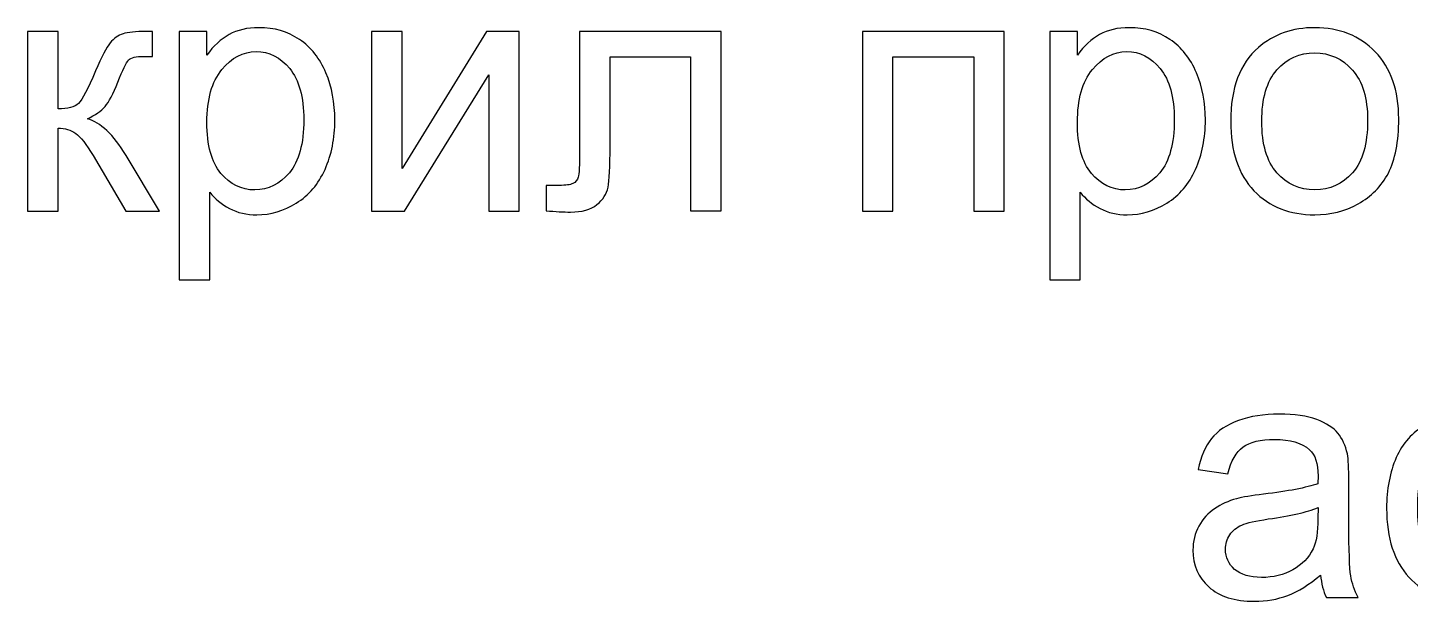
# Model space of a CAD drawing. Header units: millimetres. Extents: x 395 to 1406, y -158 to 315.
# Drawn here: x 920.93 to 954.78, y 299.23 to 313.27 of the extents above; entities that cross this region are included whole.
import ezdxf

# ---------------------------------------------------------------- set-up
doc = ezdxf.new("R2010")
doc.units = ezdxf.units.MM
doc.header["$MEASUREMENT"] = 0
doc.layers.add('layer 1', color=7, linetype='Continuous')

msp = doc.modelspace()

# ---------------------------------------------------------------- linework, layer by layer
at = {"layer": 'layer 1', "color": 1}
for points, knots in [([(924.6382, 307.0997), (924.6382, 307.0997), (924.6382, 313.1788), (924.6382, 313.1788), (924.6382, 313.1788), (924.6382, 313.1788), (925.3155, 313.1788), (925.3155, 313.1788), (925.3155, 313.1788), (925.3155, 313.1788), (925.3155, 312.6017), (925.3155, 312.6017), (925.3155, 312.6017), (925.475, 312.8246), (925.6556, 312.9925), (925.8574, 313.104), (925.8574, 313.104), (926.0578, 313.2155), (926.3019, 313.272), (926.5884, 313.272), (926.5884, 313.272), (926.9637, 313.272), (927.2939, 313.176), (927.5804, 312.9827), (927.5804, 312.9827), (927.8668, 312.7908), (928.0827, 312.5184), (928.2295, 312.1685), (928.2295, 312.1685), (928.3748, 311.8171), (928.4482, 311.4333), (928.4482, 311.0142), (928.4482, 311.0142), (928.4482, 310.5668), (928.3678, 310.1633), (928.2069, 309.8034), (928.2069, 309.8034), (928.046, 309.445), (927.8118, 309.1698), (927.5042, 308.9779), (927.5042, 308.9779), (927.198, 308.7874), (926.8748, 308.6915), (926.5362, 308.6915), (926.5362, 308.6915), (926.2878, 308.6915), (926.0648, 308.7437), (925.8687, 308.8481), (925.8687, 308.8481), (925.6711, 308.9525), (925.5103, 309.0838), (925.3833, 309.2432), (925.3833, 309.2432), (925.3833, 309.2432), (925.3833, 307.0997), (925.3833, 307.0997), (925.3833, 307.0997), (925.3833, 307.0997), (924.6382, 307.0997), (924.6382, 307.0997)], [0, 0, 0, 0, 0.0625, 0.0625, 0.0625, 0.0625, 0.125, 0.125, 0.125, 0.125, 0.1875, 0.1875, 0.1875, 0.1875, 0.25, 0.25, 0.25, 0.25, 0.3125, 0.3125, 0.3125, 0.3125, 0.375, 0.375, 0.375, 0.375, 0.4375, 0.4375, 0.4375, 0.4375, 0.5, 0.5, 0.5, 0.5, 0.5625, 0.5625, 0.5625, 0.5625, 0.625, 0.625, 0.625, 0.625, 0.6875, 0.6875, 0.6875, 0.6875, 0.75, 0.75, 0.75, 0.75, 0.8125, 0.8125, 0.8125, 0.8125, 0.875, 0.875, 0.875, 0.875, 1, 1, 1, 1]), ([(945.9545, 307.0997), (945.9545, 307.0997), (945.9545, 313.1788), (945.9545, 313.1788), (945.9545, 313.1788), (945.9545, 313.1788), (946.6318, 313.1788), (946.6318, 313.1788), (946.6318, 313.1788), (946.6318, 313.1788), (946.6318, 312.6017), (946.6318, 312.6017), (946.6318, 312.6017), (946.7913, 312.8246), (946.9719, 312.9925), (947.1737, 313.104), (947.1737, 313.104), (947.3741, 313.2155), (947.6182, 313.272), (947.9047, 313.272), (947.9047, 313.272), (948.28, 313.272), (948.6102, 313.176), (948.8967, 312.9827), (948.8967, 312.9827), (949.1831, 312.7908), (949.399, 312.5184), (949.5458, 312.1685), (949.5458, 312.1685), (949.6911, 311.8171), (949.7645, 311.4333), (949.7645, 311.0142), (949.7645, 311.0142), (949.7645, 310.5668), (949.6841, 310.1633), (949.5232, 309.8034), (949.5232, 309.8034), (949.3623, 309.445), (949.1281, 309.1698), (948.8205, 308.9779), (948.8205, 308.9779), (948.5143, 308.7874), (948.1911, 308.6915), (947.8525, 308.6915), (947.8525, 308.6915), (947.6041, 308.6915), (947.3811, 308.7437), (947.185, 308.8481), (947.185, 308.8481), (946.9874, 308.9525), (946.8266, 309.0838), (946.6996, 309.2432), (946.6996, 309.2432), (946.6996, 309.2432), (946.6996, 307.0997), (946.6996, 307.0997), (946.6996, 307.0997), (946.6996, 307.0997), (945.9545, 307.0997), (945.9545, 307.0997)], [0, 0, 0, 0, 0.0625, 0.0625, 0.0625, 0.0625, 0.125, 0.125, 0.125, 0.125, 0.1875, 0.1875, 0.1875, 0.1875, 0.25, 0.25, 0.25, 0.25, 0.3125, 0.3125, 0.3125, 0.3125, 0.375, 0.375, 0.375, 0.375, 0.4375, 0.4375, 0.4375, 0.4375, 0.5, 0.5, 0.5, 0.5, 0.5625, 0.5625, 0.5625, 0.5625, 0.625, 0.625, 0.625, 0.625, 0.6875, 0.6875, 0.6875, 0.6875, 0.75, 0.75, 0.75, 0.75, 0.8125, 0.8125, 0.8125, 0.8125, 0.875, 0.875, 0.875, 0.875, 1, 1, 1, 1]), ([(950.384, 310.9817), (950.384, 311.7931), (950.6098, 312.3942), (951.0627, 312.7851), (951.0627, 312.7851), (951.4395, 313.1097), (951.901, 313.272), (952.4442, 313.272), (952.4442, 313.272), (953.0468, 313.272), (953.5407, 313.0744), (953.9245, 312.6793), (953.9245, 312.6793), (954.3069, 312.2856), (954.4988, 311.7395), (954.4988, 311.0438), (954.4988, 311.0438), (954.4988, 310.4794), (954.4142, 310.0363), (954.2448, 309.7131), (954.2448, 309.7131), (954.0755, 309.39), (953.8285, 309.1388), (953.504, 308.9596), (953.504, 308.9596), (953.1808, 308.7804), (952.8266, 308.6915), (952.4442, 308.6915), (952.4442, 308.6915), (951.829, 308.6915), (951.3323, 308.8876), (950.9527, 309.2813), (950.9527, 309.2813), (950.5731, 309.675), (950.384, 310.2423), (950.384, 310.9817)], [0, 0, 0, 0, 0.1, 0.1, 0.1, 0.1, 0.2, 0.2, 0.2, 0.2, 0.3, 0.3, 0.3, 0.3, 0.4, 0.4, 0.4, 0.4, 0.5, 0.5, 0.5, 0.5, 0.6, 0.6, 0.6, 0.6, 0.7, 0.7, 0.7, 0.7, 0.8, 0.8, 0.8, 0.8, 1, 1, 1, 1]), ([(920.9255, 313.1788), (920.9255, 313.1788), (921.6706, 313.1788), (921.6706, 313.1788), (921.6706, 313.1788), (921.6706, 313.1788), (921.6706, 311.2823), (921.6706, 311.2823), (921.6706, 311.2823), (921.9077, 311.2823), (922.0742, 311.3274), (922.1701, 311.4192), (922.1701, 311.4192), (922.2647, 311.5095), (922.4044, 311.7733), (922.5907, 312.2122), (922.5907, 312.2122), (922.7374, 312.5593), (922.8559, 312.7879), (922.9463, 312.898), (922.9463, 312.898), (923.038, 313.0081), (923.1424, 313.0829), (923.2609, 313.121), (923.2609, 313.121), (923.3809, 313.1591), (923.5714, 313.1788), (923.8324, 313.1788), (923.8324, 313.1788), (923.8324, 313.1788), (923.982, 313.1788), (923.982, 313.1788), (923.982, 313.1788), (923.982, 313.1788), (923.982, 312.565), (923.982, 312.565), (923.982, 312.565), (923.982, 312.565), (923.7746, 312.5692), (923.7746, 312.5692), (923.7746, 312.5692), (923.5784, 312.5692), (923.4528, 312.5396), (923.3978, 312.4817), (923.3978, 312.4817), (923.34, 312.421), (923.2511, 312.2404), (923.1325, 311.9399), (923.1325, 311.9399), (923.0196, 311.652), (922.9166, 311.453), (922.8221, 311.343), (922.8221, 311.343), (922.7289, 311.2329), (922.5836, 311.1327), (922.3875, 311.041), (922.3875, 311.041), (922.7078, 310.9549), (923.0239, 310.6572), (923.3343, 310.1463), (923.3343, 310.1463), (923.3343, 310.1463), (924.1513, 308.7846), (924.1513, 308.7846), (924.1513, 308.7846), (924.1513, 308.7846), (923.3329, 308.7846), (923.3329, 308.7846), (923.3329, 308.7846), (923.3329, 308.7846), (922.5272, 310.1421), (922.5272, 310.1421), (922.5272, 310.1421), (922.3649, 310.4173), (922.2238, 310.5979), (922.1038, 310.6854), (922.1038, 310.6854), (921.9825, 310.7729), (921.8385, 310.8166), (921.6706, 310.8166), (921.6706, 310.8166), (921.6706, 310.8166), (921.6706, 308.7846), (921.6706, 308.7846), (921.6706, 308.7846), (921.6706, 308.7846), (920.9255, 308.7846), (920.9255, 308.7846), (920.9255, 308.7846), (920.9255, 308.7846), (920.9255, 313.1788), (920.9255, 313.1788)], [0, 0, 0, 0, 0.0416667, 0.0416667, 0.0416667, 0.0416667, 0.0833333, 0.0833333, 0.0833333, 0.0833333, 0.125, 0.125, 0.125, 0.125, 0.1666667, 0.1666667, 0.1666667, 0.1666667, 0.2083333, 0.2083333, 0.2083333, 0.2083333, 0.25, 0.25, 0.25, 0.25, 0.2916667, 0.2916667, 0.2916667, 0.2916667, 0.3333333, 0.3333333, 0.3333333, 0.3333333, 0.375, 0.375, 0.375, 0.375, 0.4166667, 0.4166667, 0.4166667, 0.4166667, 0.4583333, 0.4583333, 0.4583333, 0.4583333, 0.5, 0.5, 0.5, 0.5, 0.5416667, 0.5416667, 0.5416667, 0.5416667, 0.5833333, 0.5833333, 0.5833333, 0.5833333, 0.625, 0.625, 0.625, 0.625, 0.6666667, 0.6666667, 0.6666667, 0.6666667, 0.7083333, 0.7083333, 0.7083333, 0.7083333, 0.75, 0.75, 0.75, 0.75, 0.7916667, 0.7916667, 0.7916667, 0.7916667, 0.8333333, 0.8333333, 0.8333333, 0.8333333, 0.875, 0.875, 0.875, 0.875, 0.9166667, 0.9166667, 0.9166667, 0.9166667, 1, 1, 1, 1]), ([(929.3471, 313.1788), (929.3471, 313.1788), (930.0922, 313.1788), (930.0922, 313.1788), (930.0922, 313.1788), (930.0922, 313.1788), (930.0922, 309.8274), (930.0922, 309.8274), (930.0922, 309.8274), (930.0922, 309.8274), (932.1623, 313.1788), (932.1623, 313.1788), (932.1623, 313.1788), (932.1623, 313.1788), (932.9624, 313.1788), (932.9624, 313.1788), (932.9624, 313.1788), (932.9624, 313.1788), (932.9624, 308.7846), (932.9624, 308.7846), (932.9624, 308.7846), (932.9624, 308.7846), (932.2173, 308.7846), (932.2173, 308.7846), (932.2173, 308.7846), (932.2173, 308.7846), (932.2173, 312.1148), (932.2173, 312.1148), (932.2173, 312.1148), (932.2173, 312.1148), (930.15, 308.7846), (930.15, 308.7846), (930.15, 308.7846), (930.15, 308.7846), (929.3471, 308.7846), (929.3471, 308.7846), (929.3471, 308.7846), (929.3471, 308.7846), (929.3471, 313.1788), (929.3471, 313.1788)], [0, 0, 0, 0, 0.0909091, 0.0909091, 0.0909091, 0.0909091, 0.1818182, 0.1818182, 0.1818182, 0.1818182, 0.2727273, 0.2727273, 0.2727273, 0.2727273, 0.3636364, 0.3636364, 0.3636364, 0.3636364, 0.4545455, 0.4545455, 0.4545455, 0.4545455, 0.5454545, 0.5454545, 0.5454545, 0.5454546, 0.6363636, 0.6363636, 0.6363636, 0.6363636, 0.7272727, 0.7272727, 0.7272727, 0.7272727, 0.8181818, 0.8181818, 0.8181818, 0.8181818, 1, 1, 1, 1]), ([(934.4413, 313.1788), (934.4413, 313.1788), (937.9042, 313.1788), (937.9042, 313.1788), (937.9042, 313.1788), (937.9042, 313.1788), (937.9042, 308.7888), (937.9042, 308.7888), (937.9042, 308.7888), (937.9042, 308.7888), (937.1591, 308.7888), (937.1591, 308.7888), (937.1591, 308.7888), (937.1591, 308.7888), (937.1591, 312.5607), (937.1591, 312.5607), (937.1591, 312.5607), (937.1591, 312.5607), (935.1863, 312.5607), (935.1863, 312.5607), (935.1863, 312.5607), (935.1863, 312.5607), (935.1863, 310.3749), (935.1863, 310.3749), (935.1863, 310.3749), (935.1863, 309.8655), (935.1694, 309.5297), (935.137, 309.366), (935.137, 309.366), (935.1031, 309.2037), (935.0128, 309.0626), (934.8646, 308.9412), (934.8646, 308.9412), (934.715, 308.8199), (934.5005, 308.7592), (934.2197, 308.7592), (934.2197, 308.7592), (934.0462, 308.7592), (933.8458, 308.7705), (933.62, 308.7917), (933.62, 308.7917), (933.62, 308.7917), (933.62, 309.4111), (933.62, 309.4111), (933.62, 309.4111), (933.62, 309.4111), (933.946, 309.4111), (933.946, 309.4111), (933.946, 309.4111), (934.0998, 309.4111), (934.2098, 309.4267), (934.2762, 309.4591), (934.2762, 309.4591), (934.3425, 309.4902), (934.3862, 309.541), (934.4088, 309.6101), (934.4088, 309.6101), (934.43, 309.6792), (934.4413, 309.9036), (934.4413, 310.2832), (934.4413, 310.2832), (934.4413, 310.2832), (934.4413, 313.1788), (934.4413, 313.1788)], [0, 0, 0, 0, 0.0588235, 0.0588235, 0.0588235, 0.0588235, 0.1176471, 0.1176471, 0.1176471, 0.1176471, 0.1764706, 0.1764706, 0.1764706, 0.1764706, 0.2352941, 0.2352941, 0.2352941, 0.2352941, 0.2941176, 0.2941176, 0.2941176, 0.2941177, 0.3529412, 0.3529412, 0.3529412, 0.3529412, 0.4117647, 0.4117647, 0.4117647, 0.4117647, 0.4705882, 0.4705882, 0.4705882, 0.4705882, 0.5294118, 0.5294118, 0.5294118, 0.5294118, 0.5882353, 0.5882353, 0.5882353, 0.5882353, 0.6470588, 0.6470588, 0.6470588, 0.6470588, 0.7058824, 0.7058824, 0.7058824, 0.7058824, 0.7647059, 0.7647059, 0.7647059, 0.7647059, 0.8235294, 0.8235294, 0.8235294, 0.8235294, 0.8823529, 0.8823529, 0.8823529, 0.882353, 1, 1, 1, 1]), ([(941.3698, 313.1788), (941.3698, 313.1788), (944.8411, 313.1788), (944.8411, 313.1788), (944.8411, 313.1788), (944.8411, 313.1788), (944.8411, 308.7846), (944.8411, 308.7846), (944.8411, 308.7846), (944.8411, 308.7846), (944.0961, 308.7846), (944.0961, 308.7846), (944.0961, 308.7846), (944.0961, 308.7846), (944.0961, 312.5607), (944.0961, 312.5607), (944.0961, 312.5607), (944.0961, 312.5607), (942.1149, 312.5607), (942.1149, 312.5607), (942.1149, 312.5607), (942.1149, 312.5607), (942.1149, 308.7846), (942.1149, 308.7846), (942.1149, 308.7846), (942.1149, 308.7846), (941.3698, 308.7846), (941.3698, 308.7846), (941.3698, 308.7846), (941.3698, 308.7846), (941.3698, 313.1788), (941.3698, 313.1788)], [0, 0, 0, 0, 0.1111111, 0.1111111, 0.1111111, 0.1111111, 0.2222222, 0.2222222, 0.2222222, 0.2222222, 0.3333333, 0.3333333, 0.3333333, 0.3333333, 0.4444444, 0.4444444, 0.4444444, 0.4444445, 0.5555556, 0.5555556, 0.5555556, 0.5555556, 0.6666667, 0.6666667, 0.6666667, 0.6666667, 0.7777778, 0.7777778, 0.7777778, 0.7777778, 1, 1, 1, 1]), ([(925.3155, 310.9549), (925.3155, 310.3919), (925.4298, 309.9756), (925.657, 309.7061), (925.657, 309.7061), (925.8856, 309.4365), (926.1622, 309.3011), (926.4868, 309.3011), (926.4868, 309.3011), (926.817, 309.3011), (927.0992, 309.4408), (927.3334, 309.7202), (927.3334, 309.7202), (927.5691, 309.9996), (927.6862, 310.4314), (927.6862, 311.017), (927.6862, 311.017), (927.6862, 311.5758), (927.5719, 311.9935), (927.3419, 312.2715), (927.3419, 312.2715), (927.1119, 312.5495), (926.8381, 312.6877), (926.5192, 312.6877), (926.5192, 312.6877), (926.2031, 312.6877), (925.9237, 312.5396), (925.681, 312.2447), (925.681, 312.2447), (925.4369, 311.9483), (925.3155, 311.5193), (925.3155, 310.9549)], [0, 0, 0, 0, 0.1111111, 0.1111111, 0.1111111, 0.1111111, 0.2222222, 0.2222222, 0.2222222, 0.2222222, 0.3333333, 0.3333333, 0.3333333, 0.3333333, 0.4444444, 0.4444444, 0.4444444, 0.4444445, 0.5555556, 0.5555556, 0.5555556, 0.5555556, 0.6666667, 0.6666667, 0.6666667, 0.6666667, 0.7777778, 0.7777778, 0.7777778, 0.7777778, 1, 1, 1, 1]), ([(946.6318, 310.9549), (946.6318, 310.3919), (946.7461, 309.9756), (946.9733, 309.7061), (946.9733, 309.7061), (947.2019, 309.4365), (947.4785, 309.3011), (947.8031, 309.3011), (947.8031, 309.3011), (948.1333, 309.3011), (948.4155, 309.4408), (948.6497, 309.7202), (948.6497, 309.7202), (948.8854, 309.9996), (949.0025, 310.4314), (949.0025, 311.017), (949.0025, 311.017), (949.0025, 311.5758), (948.8882, 311.9935), (948.6582, 312.2715), (948.6582, 312.2715), (948.4282, 312.5495), (948.1544, 312.6877), (947.8355, 312.6877), (947.8355, 312.6877), (947.5194, 312.6877), (947.24, 312.5396), (946.9973, 312.2447), (946.9973, 312.2447), (946.7532, 311.9483), (946.6318, 311.5193), (946.6318, 310.9549)], [0, 0, 0, 0, 0.1111111, 0.1111111, 0.1111111, 0.1111111, 0.2222222, 0.2222222, 0.2222222, 0.2222222, 0.3333333, 0.3333333, 0.3333333, 0.3333333, 0.4444444, 0.4444444, 0.4444444, 0.4444445, 0.5555556, 0.5555556, 0.5555556, 0.5555556, 0.6666667, 0.6666667, 0.6666667, 0.6666667, 0.7777778, 0.7777778, 0.7777778, 0.7777778, 1, 1, 1, 1]), ([(951.146, 310.9803), (951.146, 310.4187), (951.2688, 309.9982), (951.5143, 309.7202), (951.5143, 309.7202), (951.7613, 309.4408), (952.0703, 309.3011), (952.4442, 309.3011), (952.4442, 309.3011), (952.8139, 309.3011), (953.1216, 309.4408), (953.3685, 309.7216), (953.3685, 309.7216), (953.614, 310.0024), (953.7368, 310.43), (953.7368, 311.0043), (953.7368, 311.0043), (953.7368, 311.5462), (953.6126, 311.9568), (953.3657, 312.2348), (953.3657, 312.2348), (953.1187, 312.5142), (952.8111, 312.6539), (952.4442, 312.6539), (952.4442, 312.6539), (952.0703, 312.6539), (951.7613, 312.5156), (951.5143, 312.2376), (951.5143, 312.2376), (951.2688, 311.9596), (951.146, 311.5405), (951.146, 310.9803)], [0, 0, 0, 0, 0.1111111, 0.1111111, 0.1111111, 0.1111111, 0.2222222, 0.2222222, 0.2222222, 0.2222222, 0.3333333, 0.3333333, 0.3333333, 0.3333333, 0.4444444, 0.4444444, 0.4444444, 0.4444445, 0.5555556, 0.5555556, 0.5555556, 0.5555556, 0.6666667, 0.6666667, 0.6666667, 0.6666667, 0.7777778, 0.7777778, 0.7777778, 0.7777778, 1, 1, 1, 1]), ([(952.5839, 299.8762), (952.3073, 299.6406), (952.0406, 299.4755), (951.7852, 299.3781), (951.7852, 299.3781), (951.5298, 299.2807), (951.2561, 299.2328), (950.9625, 299.2328), (950.9625, 299.2328), (950.4799, 299.2328), (950.1088, 299.3499), (949.8492, 299.5855), (949.8492, 299.5855), (949.5895, 299.8198), (949.4597, 300.1204), (949.4597, 300.4858), (949.4597, 300.4858), (949.4597, 300.7003), (949.5091, 300.8965), (949.6065, 301.0743), (949.6065, 301.0743), (949.7052, 301.2521), (949.8336, 301.3932), (949.9917, 301.5004), (949.9917, 301.5004), (950.1511, 301.6077), (950.3289, 301.6895), (950.5279, 301.7446), (950.5279, 301.7446), (950.6747, 301.7827), (950.8962, 301.8193), (951.1911, 301.856), (951.1911, 301.856), (951.7923, 301.9266), (952.2368, 302.0127), (952.5204, 302.1114), (952.5204, 302.1114), (952.5232, 302.213), (952.5246, 302.278), (952.5246, 302.3048), (952.5246, 302.3048), (952.5246, 302.6067), (952.4541, 302.8198), (952.313, 302.944), (952.313, 302.944), (952.1225, 303.1119), (951.8388, 303.1952), (951.4635, 303.1952), (951.4635, 303.1952), (951.1121, 303.1952), (950.8525, 303.1331), (950.686, 303.0103), (950.686, 303.0103), (950.518, 302.8876), (950.3953, 302.6702), (950.3148, 302.357), (950.3148, 302.357), (950.3148, 302.357), (949.5867, 302.4586), (949.5867, 302.4586), (949.5867, 302.4586), (949.653, 302.7704), (949.7617, 303.023), (949.9141, 303.2149), (949.9141, 303.2149), (950.0665, 303.4068), (950.2866, 303.5536), (950.5745, 303.658), (950.5745, 303.658), (950.8609, 303.761), (951.1954, 303.8133), (951.5736, 303.8133), (951.5736, 303.8133), (951.9489, 303.8133), (952.2551, 303.7695), (952.4908, 303.6806), (952.4908, 303.6806), (952.725, 303.5917), (952.8986, 303.4816), (953.0087, 303.3476), (953.0087, 303.3476), (953.1187, 303.2135), (953.1963, 303.0442), (953.2415, 302.8396), (953.2415, 302.8396), (953.2655, 302.7126), (953.2782, 302.484), (953.2782, 302.1552), (953.2782, 302.1552), (953.2782, 302.1552), (953.2782, 301.1674), (953.2782, 301.1674), (953.2782, 301.1674), (953.2782, 300.4774), (953.2937, 300.0413), (953.3247, 299.8565), (953.3247, 299.8565), (953.3544, 299.6716), (953.4165, 299.4952), (953.5068, 299.3259), (953.5068, 299.3259), (953.5068, 299.3259), (952.7278, 299.3259), (952.7278, 299.3259), (952.7278, 299.3259), (952.6531, 299.4825), (952.6051, 299.666), (952.5839, 299.8762)], [0, 0, 0, 0, 0.0357143, 0.0357143, 0.0357143, 0.0357143, 0.0714286, 0.0714286, 0.0714286, 0.0714286, 0.1071429, 0.1071429, 0.1071429, 0.1071429, 0.1428571, 0.1428571, 0.1428571, 0.1428572, 0.1785714, 0.1785714, 0.1785714, 0.1785714, 0.2142857, 0.2142857, 0.2142857, 0.2142857, 0.25, 0.25, 0.25, 0.25, 0.2857143, 0.2857143, 0.2857143, 0.2857143, 0.3214286, 0.3214286, 0.3214286, 0.3214286, 0.3571429, 0.3571429, 0.3571429, 0.3571429, 0.3928571, 0.3928571, 0.3928571, 0.3928572, 0.4285714, 0.4285714, 0.4285714, 0.4285714, 0.4642857, 0.4642857, 0.4642857, 0.4642857, 0.5, 0.5, 0.5, 0.5, 0.5357143, 0.5357143, 0.5357143, 0.5357143, 0.5714286, 0.5714286, 0.5714286, 0.5714286, 0.6071429, 0.6071429, 0.6071429, 0.6071429, 0.6428571, 0.6428571, 0.6428571, 0.6428572, 0.6785714, 0.6785714, 0.6785714, 0.6785714, 0.7142857, 0.7142857, 0.7142857, 0.7142857, 0.75, 0.75, 0.75, 0.75, 0.7857143, 0.7857143, 0.7857143, 0.7857143, 0.8214286, 0.8214286, 0.8214286, 0.8214286, 0.8571429, 0.8571429, 0.8571429, 0.8571429, 0.8928571, 0.8928571, 0.8928571, 0.8928572, 0.9285714, 0.9285714, 0.9285714, 0.9285714, 1, 1, 1, 1]), ([(957.2928, 300.9346), (957.2928, 300.9346), (958.0209, 300.833), (958.0209, 300.833), (958.0209, 300.833), (957.9405, 300.332), (957.7373, 299.9411), (957.4085, 299.6575), (957.4085, 299.6575), (957.0797, 299.3739), (956.6747, 299.2328), (956.1964, 299.2328), (956.1964, 299.2328), (955.5967, 299.2328), (955.114, 299.4289), (954.75, 299.8212), (954.75, 299.8212), (954.3845, 300.2135), (954.2025, 300.7751), (954.2025, 301.5061), (954.2025, 301.5061), (954.2025, 301.9802), (954.2815, 302.3937), (954.4381, 302.7493), (954.4381, 302.7493), (954.5948, 303.1035), (954.8332, 303.3702), (955.155, 303.5465), (955.155, 303.5465), (955.4753, 303.7244), (955.8238, 303.8133), (956.202, 303.8133), (956.202, 303.8133), (956.6776, 303.8133), (957.0684, 303.6933), (957.3704, 303.452), (957.3704, 303.452), (957.6738, 303.2107), (957.8685, 302.8678), (957.9532, 302.4247), (957.9532, 302.4247), (957.9532, 302.4247), (957.2335, 302.3146), (957.2335, 302.3146), (957.2335, 302.3146), (957.1644, 302.6096), (957.043, 302.8311), (956.8667, 302.9807), (956.8667, 302.9807), (956.6917, 303.1289), (956.48, 303.2036), (956.2317, 303.2036), (956.2317, 303.2036), (955.8563, 303.2036), (955.5515, 303.0696), (955.3158, 302.8015), (955.3158, 302.8015), (955.0816, 302.532), (954.9645, 302.1086), (954.9645, 301.5272), (954.9645, 301.5272), (954.9645, 300.9374), (955.0774, 300.5098), (955.3031, 300.2431), (955.3031, 300.2431), (955.5303, 299.9764), (955.8253, 299.8424), (956.1879, 299.8424), (956.1879, 299.8424), (956.4814, 299.8424), (956.7255, 299.9313), (956.9203, 300.1105), (956.9203, 300.1105), (957.1164, 300.2883), (957.2406, 300.5634), (957.2928, 300.9346)], [0, 0, 0, 0, 0.05, 0.05, 0.05, 0.05, 0.1, 0.1, 0.1, 0.1, 0.15, 0.15, 0.15, 0.15, 0.2, 0.2, 0.2, 0.2, 0.25, 0.25, 0.25, 0.25, 0.3, 0.3, 0.3, 0.3, 0.35, 0.35, 0.35, 0.35, 0.4, 0.4, 0.4, 0.4, 0.45, 0.45, 0.45, 0.45, 0.5, 0.5, 0.5, 0.5, 0.55, 0.55, 0.55, 0.55, 0.6, 0.6, 0.6, 0.6, 0.65, 0.65, 0.65, 0.65, 0.7, 0.7, 0.7, 0.7, 0.75, 0.75, 0.75, 0.75, 0.8, 0.8, 0.8, 0.8, 0.85, 0.85, 0.85, 0.85, 0.9, 0.9, 0.9, 0.9, 1, 1, 1, 1]), ([(952.5246, 301.5272), (952.2537, 301.4172), (951.8473, 301.324), (951.3054, 301.2478), (951.3054, 301.2478), (950.9978, 301.2041), (950.7805, 301.1547), (950.6535, 301.0997), (950.6535, 301.0997), (950.5265, 301.0446), (950.4291, 300.9642), (950.36, 300.8598), (950.36, 300.8598), (950.2908, 300.754), (950.2556, 300.6368), (950.2556, 300.507), (950.2556, 300.507), (950.2556, 300.3109), (950.3304, 300.1458), (950.4813, 300.0145), (950.4813, 300.0145), (950.6323, 299.8833), (950.8525, 299.817), (951.1418, 299.817), (951.1418, 299.817), (951.4282, 299.817), (951.6836, 299.8791), (951.908, 300.0046), (951.908, 300.0046), (952.1309, 300.1288), (952.296, 300.2996), (952.4005, 300.5155), (952.4005, 300.5155), (952.4809, 300.6834), (952.5204, 300.9303), (952.5204, 301.2563), (952.5204, 301.2563), (952.5204, 301.2563), (952.5246, 301.5272), (952.5246, 301.5272)], [0, 0, 0, 0, 0.0909091, 0.0909091, 0.0909091, 0.0909091, 0.1818182, 0.1818182, 0.1818182, 0.1818182, 0.2727273, 0.2727273, 0.2727273, 0.2727273, 0.3636364, 0.3636364, 0.3636364, 0.3636364, 0.4545455, 0.4545455, 0.4545455, 0.4545455, 0.5454545, 0.5454545, 0.5454545, 0.5454546, 0.6363636, 0.6363636, 0.6363636, 0.6363636, 0.7272727, 0.7272727, 0.7272727, 0.7272727, 0.8181818, 0.8181818, 0.8181818, 0.8181818, 1, 1, 1, 1])]:
    msp.add_open_spline(points, degree=3, knots=knots, dxfattribs=at)

doc.saveas('drawing.dxf')
